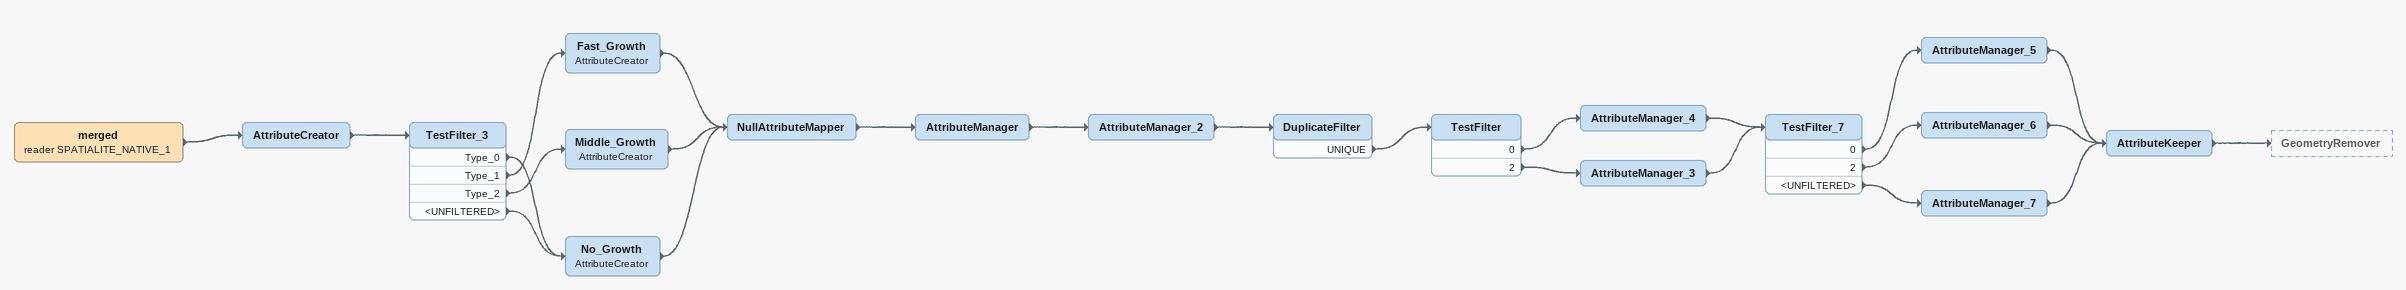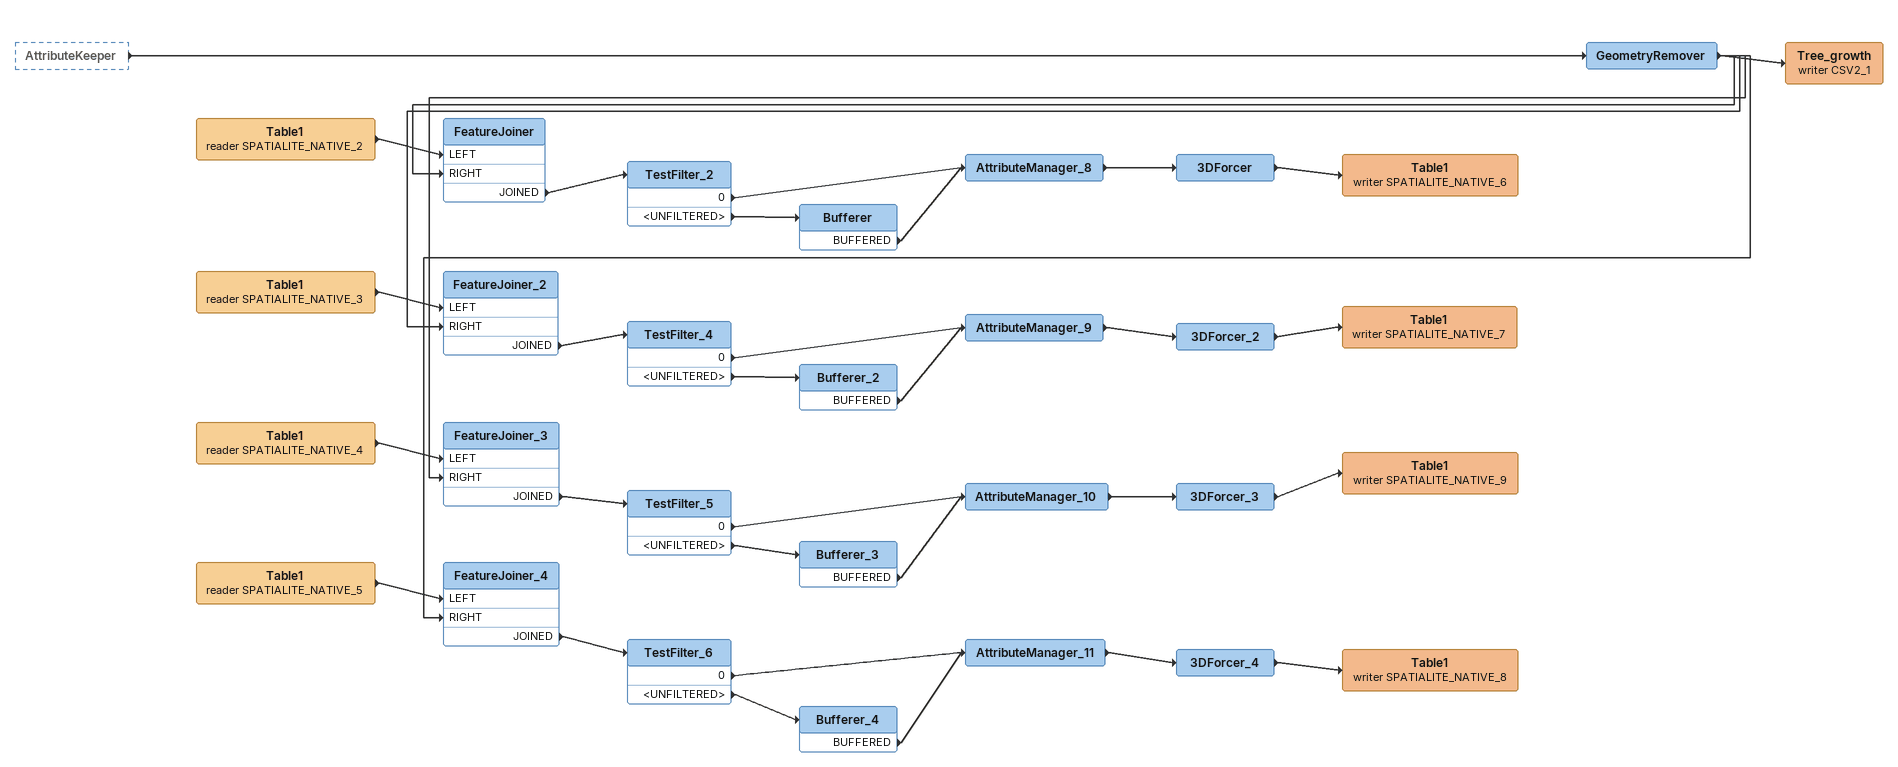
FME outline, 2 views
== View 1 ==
merged (reader SPATIALITE_NATIVE_1)
    -> AttributeCreator
AttributeCreator
    -> TestFilter_3
TestFilter_3
    Type_0 -> No_Growth
    Type_1 -> Fast_Growth
    Type_2 -> Middle_Growth
    <UNFILTERED> -> No_Growth
Fast_Growth: AttributeCreator
    -> NullAttributeMapper
Middle_Growth: AttributeCreator
    -> NullAttributeMapper
No_Growth: AttributeCreator
    -> NullAttributeMapper
NullAttributeMapper
    -> AttributeManager
AttributeManager
    -> AttributeManager_2
AttributeManager_2
    -> DuplicateFilter
DuplicateFilter
    UNIQUE -> TestFilter
TestFilter
    0 -> AttributeManager_4
    2 -> AttributeManager_3
AttributeManager_4
    -> TestFilter_7
AttributeManager_3
    -> TestFilter_7
TestFilter_7
    0 -> AttributeManager_5
    2 -> AttributeManager_6
    <UNFILTERED> -> AttributeManager_7
AttributeManager_5
    -> AttributeKeeper
AttributeManager_6
    -> AttributeKeeper
AttributeManager_7
    -> AttributeKeeper
AttributeKeeper
    -> GeometryRemover

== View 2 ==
AttributeKeeper [outside]
    -> GeometryRemover
GeometryRemover
    -> Tree_growth (writer CSV2_1)
    -> FeatureJoiner [RIGHT]
    -> FeatureJoiner_2 [RIGHT]
    -> FeatureJoiner_3 [RIGHT]
    -> FeatureJoiner_4 [RIGHT]
Tree_growth (writer CSV2_1)
Table1 (reader SPATIALITE_NATIVE_2)
    -> FeatureJoiner [LEFT]
FeatureJoiner
    JOINED -> TestFilter_2
TestFilter_2
    0 -> AttributeManager_8
    <UNFILTERED> -> Bufferer
Bufferer
    BUFFERED -> AttributeManager_8
AttributeManager_8
    -> 3DForcer
3DForcer
    -> Table1 (writer SPATIALITE_NATIVE_6)
Table1 (writer SPATIALITE_NATIVE_6)
Table1 (reader SPATIALITE_NATIVE_3)
    -> FeatureJoiner_2 [LEFT]
FeatureJoiner_2
    JOINED -> TestFilter_4
TestFilter_4
    0 -> AttributeManager_9
    <UNFILTERED> -> Bufferer_2
Bufferer_2
    BUFFERED -> AttributeManager_9
AttributeManager_9
    -> 3DForcer_2
3DForcer_2
    -> Table1 (writer SPATIALITE_NATIVE_7)
Table1 (writer SPATIALITE_NATIVE_7)
Table1 (reader SPATIALITE_NATIVE_4)
    -> FeatureJoiner_3 [LEFT]
FeatureJoiner_3
    JOINED -> TestFilter_5
TestFilter_5
    0 -> AttributeManager_10
    <UNFILTERED> -> Bufferer_3
Bufferer_3
    BUFFERED -> AttributeManager_10
AttributeManager_10
    -> 3DForcer_3
3DForcer_3
    -> Table1 (writer SPATIALITE_NATIVE_9)
Table1 (writer SPATIALITE_NATIVE_9)
Table1 (reader SPATIALITE_NATIVE_5)
    -> FeatureJoiner_4 [LEFT]
FeatureJoiner_4
    JOINED -> TestFilter_6
TestFilter_6
    0 -> AttributeManager_11
    <UNFILTERED> -> Bufferer_4
Bufferer_4
    BUFFERED -> AttributeManager_11
AttributeManager_11
    -> 3DForcer_4
3DForcer_4
    -> Table1 (writer SPATIALITE_NATIVE_8)
Table1 (writer SPATIALITE_NATIVE_8)
